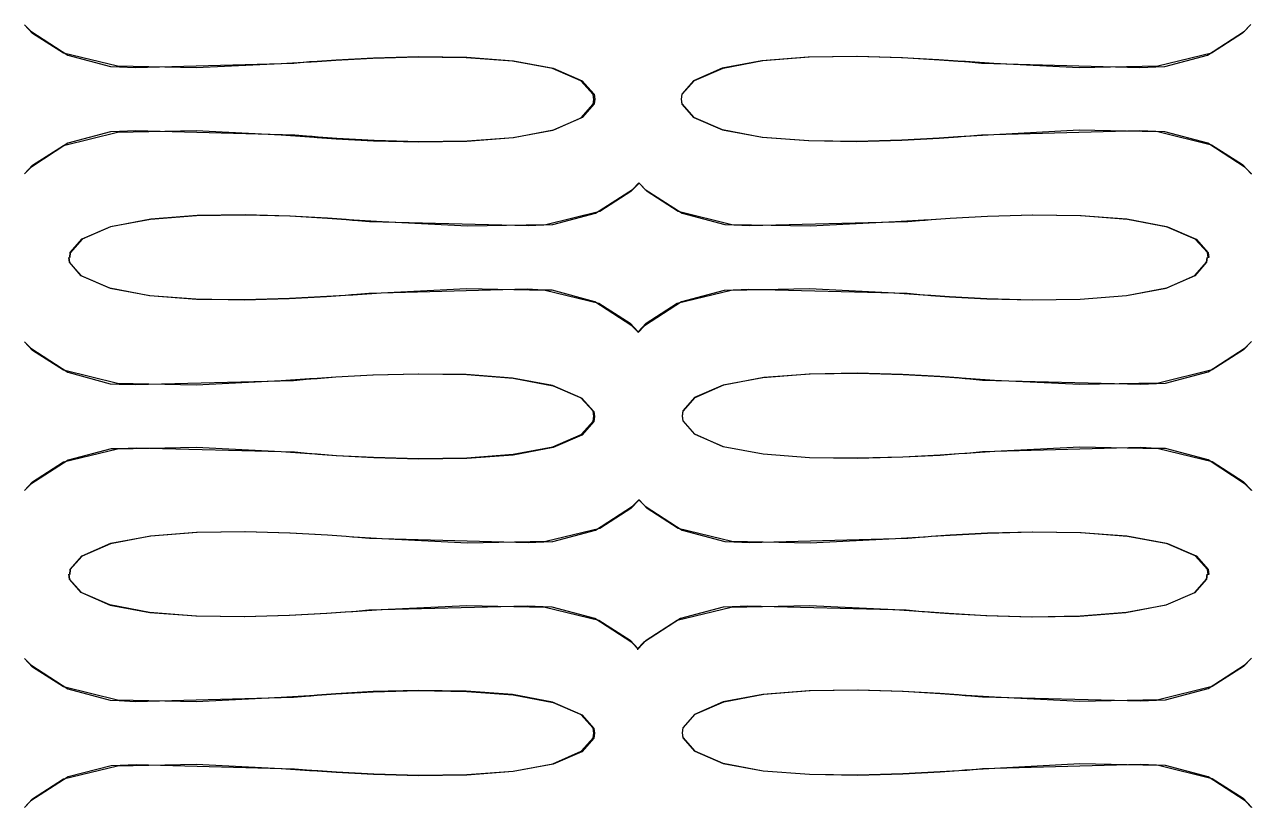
# Model space of a CAD drawing. Extents: x -8.7 to 71.7, y -3.2 to 84.
# Drawn here: x -8.68 to 7.39, y 51.85 to 62.11 of the extents above; entities that cross this region are included whole.
import ezdxf

# ---------------------------------------------------------------- set-up
doc = ezdxf.new("R2010")
doc.units = 0
doc.layers.get('0').update_dxf_attribs({"linetype": 'CONTINUOUS'})

msp = doc.modelspace()

# ---------------------------------------------------------------- linework, layer by layer
at = {"color": 1}
for p, q in [((-8.57278, 61.9898), (-8.6789, 62.1026)), ((-8.6789, 62.1026), (-8.59758, 62.0187)), ((7.38216, 62.1055), (7.27467, 61.9926)), ((7.30084, 62.0201), (7.38216, 62.1055)), ((-8.59758, 62.0187), (-8.11251, 61.7044)), ((-8.16762, 61.7305), (-8.57278, 61.9898)), ((6.8144, 61.7058), (7.30084, 62.0201)), ((7.27467, 61.9926), (6.86954, 61.7319)), ((-7.46206, 61.5583), (-8.16762, 61.7305)), ((6.86954, 61.7319), (6.16398, 61.5583)), ((-8.11251, 61.7044), (-7.55304, 61.5555)), ((-7.55304, 61.5555), (-7.43451, 61.5527)), ((-6.43269, 61.5364), (-7.46206, 61.5583)), ((-7.43451, 61.5527), (-7.22782, 61.5431)), ((-7.22782, 61.5431), (-5.1525, 61.5982)), ((-5.31647, 61.5887), (-6.43269, 61.5364)), ((-4.94439, 61.6109), (-5.31647, 61.5887)), ((-5.1525, 61.5982), (-4.94439, 61.619)), ((-4.94439, 61.619), (-4.92647, 61.619)), ((-4.92647, 61.6109), (-4.94439, 61.6109)), ((-4.92647, 61.619), (-4.84519, 61.626)), ((-4.84657, 61.6176), (-4.92647, 61.6109)), ((-4.60266, 61.6342), (-4.84657, 61.6176)), ((-4.84519, 61.626), (-4.59853, 61.6451)), ((-4.11484, 61.6603), (-4.60266, 61.6342)), ((-4.59853, 61.6451), (-4.10792, 61.6712)), ((-3.52502, 61.6768), (-4.11484, 61.6603)), ((-4.10792, 61.6712), (-3.51537, 61.6864)), ((-2.89526, 61.6701), (-3.52502, 61.6768)), ((-3.51537, 61.6864), (-2.88423, 61.6768)), ((-2.28892, 61.6246), (-2.89526, 61.6701)), ((-2.88423, 61.6768), (-2.27514, 61.6299)), ((-1.76527, 61.528), (-2.28892, 61.6246)), ((-2.27514, 61.6299), (-1.75286, 61.5322)), ((0.979784, 61.6299), (0.458886, 61.5322)), ((0.469911, 61.535), (0.993567, 61.6342)), ((1.58612, 61.6768), (0.979784, 61.6299)), ((0.993567, 61.6342), (1.5999, 61.6811)), ((2.21726, 61.6864), (1.58612, 61.6768)), ((1.5999, 61.6811), (2.22966, 61.6892)), ((2.80844, 61.6712), (2.21726, 61.6864)), ((2.22966, 61.6892), (2.81947, 61.6726)), ((3.29902, 61.6451), (2.80844, 61.6712)), ((2.81947, 61.6726), (3.30729, 61.6451)), ((3.54432, 61.626), (3.29902, 61.6451)), ((3.30729, 61.6451), (3.5512, 61.626)), ((3.62701, 61.619), (3.54432, 61.626)), ((3.5512, 61.626), (3.63252, 61.619)), ((3.64628, 61.619), (3.62701, 61.619)), ((3.63252, 61.619), (3.65181, 61.619)), ((4.01697, 61.5957), (3.64628, 61.619)), ((3.65181, 61.619), (3.85713, 61.5982)), ((3.85713, 61.5982), (5.9297, 61.5431)), ((5.13457, 61.5379), (4.01697, 61.5957)), ((6.16398, 61.5583), (5.13457, 61.5379)), ((5.9297, 61.5431), (6.13777, 61.5527)), ((6.13777, 61.5527), (6.25493, 61.5569)), ((6.25493, 61.5569), (6.8144, 61.7058)), ((-1.39044, 61.3668), (-1.76527, 61.528)), ((-1.75286, 61.5322), (-1.37666, 61.3696)), ((0.458886, 61.5322), (0.085439, 61.3696)), ((0.095085, 61.371), (0.469911, 61.535)), ((-1.23197, 61.1904), (-1.39044, 61.3668)), ((-1.37666, 61.3696), (-1.21819, 61.1946)), ((0.085439, 61.3696), (-0.068902, 61.1946)), ((-0.06339, 61.1932), (0.095085, 61.371)), ((-1.22232, 61.1244), (-1.23197, 61.1904)), ((-1.23059, 61.0609), (-1.22232, 61.1244)), ((-1.21819, 61.1946), (-1.20854, 61.1297)), ((-1.20854, 61.1297), (-1.21819, 61.0651)), ((-0.068902, 61.1946), (-0.07717, 61.1297)), ((-0.07717, 61.1297), (-0.068902, 61.0651)), ((-0.071658, 61.1269), (-0.06339, 61.1932)), ((-0.06339, 61.0637), (-0.071658, 61.1269)), ((-1.38631, 60.8845), (-1.23059, 61.0609)), ((-1.21819, 61.0651), (-1.37666, 60.8873)), ((-0.068902, 61.0651), (0.088194, 60.8887)), ((0.089572, 60.8873), (-0.06339, 61.0637)), ((-1.75975, 60.7219), (-1.38631, 60.8845)), ((-1.37666, 60.8873), (-1.75149, 60.7219)), ((0.088194, 60.8887), (0.463021, 60.7275)), ((0.463021, 60.7247), (0.089572, 60.8873)), ((-8.16762, 60.5222), (-7.46206, 60.6944)), ((-7.55304, 60.7), (-8.11251, 60.5497)), ((-7.43451, 60.7025), (-7.55304, 60.7)), ((-7.46206, 60.6944), (-6.43269, 60.7162)), ((-7.22644, 60.7124), (-7.43451, 60.7025)), ((-5.14008, 60.657), (-7.22644, 60.7124)), ((-6.43269, 60.7162), (-5.31647, 60.6584)), ((-5.31647, 60.6584), (-4.94439, 60.6337)), ((-4.93201, 60.6365), (-5.14008, 60.657)), ((-4.94439, 60.6337), (-4.92647, 60.6337)), ((-4.91271, 60.6365), (-4.93201, 60.6365)), ((-4.92647, 60.6337), (-4.84519, 60.6266)), ((-4.83277, 60.6294), (-4.91271, 60.6365)), ((-4.84519, 60.6266), (-4.59853, 60.609)), ((-4.58886, 60.6118), (-4.83277, 60.6294)), ((-4.59853, 60.609), (-4.10792, 60.5825)), ((-4.10104, 60.5839), (-4.58886, 60.6118)), ((-2.88699, 60.5772), (-2.28065, 60.6242)), ((-2.27514, 60.6227), (-2.88148, 60.5758)), ((-2.28065, 60.6242), (-1.75975, 60.7219)), ((-1.75149, 60.7219), (-2.27514, 60.6227)), ((0.463021, 60.7275), (0.985298, 60.6309)), ((0.983918, 60.6266), (0.463021, 60.7247)), ((1.59026, 60.5801), (0.983918, 60.6266)), ((0.985298, 60.6309), (1.59301, 60.5854)), ((2.22278, 60.5786), (2.81258, 60.5938)), ((2.81258, 60.5938), (3.30178, 60.6199)), ((3.30316, 60.6118), (2.81258, 60.5854)), ((3.30178, 60.6199), (3.5457, 60.6365)), ((3.54983, 60.6294), (3.30316, 60.6118)), ((3.5457, 60.6365), (3.62701, 60.6418)), ((3.63252, 60.6365), (3.54983, 60.6294)), ((3.62701, 60.6418), (3.64628, 60.6418)), ((3.65181, 60.6365), (3.63252, 60.6365)), ((3.64628, 60.6418), (4.01697, 60.6668)), ((3.85713, 60.657), (3.65181, 60.6365)), ((5.9297, 60.7124), (3.85713, 60.657)), ((4.01697, 60.6668), (5.13457, 60.7247)), ((5.13457, 60.7247), (6.16398, 60.7025)), ((6.13777, 60.7025), (5.9297, 60.7124)), ((6.2563, 60.7011), (6.13777, 60.7025)), ((6.16398, 60.7025), (6.86954, 60.5303)), ((6.8199, 60.5511), (6.2563, 60.7011)), ((-8.11251, 60.5497), (-8.59758, 60.234)), ((-8.57278, 60.2615), (-8.16762, 60.5222)), ((-4.10792, 60.5825), (-3.51675, 60.5677)), ((-3.51124, 60.5677), (-4.10104, 60.5839)), ((-3.51675, 60.5677), (-2.88699, 60.5772)), ((-2.88148, 60.5758), (-3.51124, 60.5677)), ((2.22002, 60.5702), (1.59026, 60.5801)), ((1.59301, 60.5854), (2.22278, 60.5786)), ((2.81258, 60.5854), (2.22002, 60.5702)), ((7.30913, 60.234), (6.8199, 60.5511)), ((6.86954, 60.5303), (7.27467, 60.27)), ((7.27467, 60.27), (7.38216, 60.1557)), ((-8.6789, 60.1472), (-8.57278, 60.2615)), ((-8.59758, 60.234), (-8.6789, 60.1472)), ((7.39179, 60.1472), (7.30913, 60.234)), ((7.38216, 60.1557), (7.39179, 60.1472)), ((-1.20027, 59.6332), (-0.713825, 59.9461)), ((-0.629765, 60.0287), (-0.737249, 59.9158)), ((-0.713825, 59.9461), (-0.63252, 60.0315)), ((-0.63252, 60.0315), (-0.551215, 59.9461)), ((-0.523656, 59.9158), (-0.629765, 60.0287)), ((-0.551215, 59.9461), (-0.066146, 59.6332)), ((-0.737249, 59.9158), (-1.14377, 59.6554)), ((-0.118511, 59.6554), (-0.523656, 59.9158)), ((-1.14377, 59.6554), (-1.84933, 59.4829)), ((-1.75838, 59.4843), (-1.20027, 59.6332)), ((0.584288, 59.4829), (-0.118511, 59.6554)), ((-0.066146, 59.6332), (0.493339, 59.4843)), ((-7.03076, 59.5521), (-7.55167, 59.454)), ((-7.5475, 59.461), (-7.02525, 59.5602)), ((-6.4244, 59.5986), (-7.03076, 59.5521)), ((-7.02525, 59.5602), (-6.41752, 59.6057)), ((-5.79328, 59.6085), (-6.4244, 59.5986)), ((-6.41752, 59.6057), (-5.78778, 59.6152)), ((-5.2021, 59.5933), (-5.79328, 59.6085)), ((-5.78778, 59.6152), (-5.19797, 59.5976)), ((-4.71152, 59.5672), (-5.2021, 59.5933)), ((-5.19797, 59.5976), (-4.70877, 59.5697)), ((-4.46624, 59.5492), (-4.71152, 59.5672)), ((-4.70877, 59.5697), (-4.46486, 59.5521)), ((-4.38355, 59.5422), (-4.46624, 59.5492)), ((-4.46486, 59.5521), (-4.38355, 59.5436)), ((-4.38355, 59.5436), (-4.36563, 59.5436)), ((-4.36563, 59.5422), (-4.38355, 59.5422)), ((-4.36563, 59.5436), (-4.15893, 59.5242)), ((-3.99493, 59.5189), (-4.36563, 59.5422)), ((-4.15893, 59.5242), (-2.08359, 59.4706)), ((-2.87872, 59.4625), (-3.99493, 59.5189)), ((-1.84933, 59.4829), (-2.87872, 59.4625)), ((-2.08359, 59.4706), (-1.87551, 59.4801)), ((-1.87551, 59.4801), (-1.75838, 59.4843)), ((0.493339, 59.4843), (0.611851, 59.4801)), ((1.61368, 59.4625), (0.584288, 59.4829)), ((0.611851, 59.4801), (0.818554, 59.4706)), ((0.818554, 59.4706), (2.89112, 59.5242)), ((2.72852, 59.5189), (1.61368, 59.4625)), ((3.10058, 59.5422), (2.72852, 59.5189)), ((2.89112, 59.5242), (3.09783, 59.5436)), ((3.09783, 59.5436), (3.11712, 59.5436)), ((3.11988, 59.5422), (3.10058, 59.5422)), ((3.11712, 59.5436), (3.19843, 59.5521)), ((3.1998, 59.5478), (3.11988, 59.5422)), ((3.19843, 59.5521), (3.4451, 59.5697)), ((3.44372, 59.5644), (3.1998, 59.5478)), ((3.93291, 59.5905), (3.44372, 59.5644)), ((3.4451, 59.5697), (3.93569, 59.5962)), ((4.52272, 59.6071), (3.93291, 59.5905)), ((3.93569, 59.5962), (4.52822, 59.6113)), ((5.15112, 59.5986), (4.52272, 59.6071)), ((4.52822, 59.6113), (5.15938, 59.6015)), ((5.75881, 59.5535), (5.15112, 59.5986)), ((5.15938, 59.6015), (5.76711, 59.5545)), ((6.2811, 59.4568), (5.75881, 59.5535)), ((5.76711, 59.5545), (6.29073, 59.4554)), ((-7.55167, 59.454), (-7.92508, 59.2928)), ((-7.92233, 59.2956), (-7.5475, 59.461)), ((6.65593, 59.2942), (6.2811, 59.4568)), ((6.29073, 59.4554), (6.66694, 59.2928)), ((-8.07942, 59.1178), (-7.92233, 59.2956)), ((-7.92508, 59.2928), (-8.07942, 59.1164)), ((6.8144, 59.1178), (6.65593, 59.2942)), ((6.66694, 59.2928), (6.82406, 59.1164)), ((-8.09046, 58.9911), (-8.09872, 59.0543)), ((-8.09872, 59.0543), (-8.09046, 58.9897)), ((-7.93612, 58.8148), (-8.09046, 58.9911)), ((-8.09046, 58.9897), (-7.93337, 58.8133)), ((-8.08771, 59.0518), (-8.07942, 59.1178)), ((-8.07942, 59.1164), (-8.08771, 59.0518)), ((6.64905, 58.8162), (6.80477, 58.9911)), ((6.80477, 58.9911), (6.65043, 58.8133)), ((6.80477, 58.9911), (6.81302, 59.0543)), ((6.81302, 59.0543), (6.80477, 58.9911)), ((6.82406, 59.0518), (6.8144, 59.1178)), ((6.82406, 59.1164), (6.83369, 59.0518)), ((6.83369, 59.0518), (6.82406, 59.0518)), ((-7.56267, 58.6521), (-7.93612, 58.8148)), ((-7.93337, 58.8133), (-7.55855, 58.6507)), ((6.2756, 58.6535), (6.64905, 58.8162)), ((6.65043, 58.8133), (6.27697, 58.6507)), ((-7.04176, 58.553), (-7.56267, 58.6521)), ((-7.55855, 58.6507), (-7.03626, 58.5541)), ((-6.43544, 58.5061), (-7.04176, 58.553)), ((-7.03626, 58.5541), (-6.42856, 58.5089)), ((-5.80429, 58.4962), (-6.43544, 58.5061)), ((-6.42856, 58.5089), (-5.79878, 58.5018)), ((-5.2131, 58.5114), (-5.80429, 58.4962)), ((-5.79878, 58.5018), (-5.20898, 58.5184)), ((-4.72253, 58.5378), (-5.2131, 58.5114)), ((-5.20898, 58.5184), (-4.71978, 58.5445)), ((-4.47724, 58.5555), (-4.72253, 58.5378)), ((-4.71978, 58.5445), (-4.47587, 58.5611)), ((-4.39455, 58.5625), (-4.47724, 58.5555)), ((-4.47587, 58.5611), (-4.39455, 58.5653)), ((-4.39455, 58.5653), (-4.37667, 58.5653)), ((-4.37667, 58.5625), (-4.39455, 58.5625)), ((-4.37667, 58.5653), (-4.00597, 58.5886)), ((-4.16994, 58.5833), (-4.37667, 58.5625)), ((-2.09462, 58.637), (-4.16994, 58.5833)), ((-4.00597, 58.5886), (-2.88837, 58.6451)), ((-2.88837, 58.6451), (-1.85897, 58.6246)), ((-1.88654, 58.626), (-2.09462, 58.637)), ((-1.7694, 58.6232), (-1.88654, 58.626)), ((-1.85897, 58.6246), (-1.1548, 58.4535)), ((-1.20992, 58.4743), (-1.7694, 58.6232)), ((-0.129536, 58.4535), (0.576019, 58.6246)), ((0.485069, 58.6204), (-0.074414, 58.4715)), ((0.603582, 58.6232), (0.485069, 58.6204)), ((0.576019, 58.6246), (1.60404, 58.6451)), ((0.810288, 58.6341), (0.603582, 58.6232)), ((2.88423, 58.5805), (0.810288, 58.6341)), ((1.60404, 58.6451), (2.71887, 58.59)), ((2.71887, 58.59), (3.09094, 58.5653)), ((3.09094, 58.5597), (2.88423, 58.5805)), ((3.09094, 58.5653), (3.10885, 58.5653)), ((3.10885, 58.5597), (3.09094, 58.5597)), ((3.10885, 58.5653), (3.19016, 58.5583)), ((3.19016, 58.553), (3.10885, 58.5597)), ((3.19016, 58.5583), (3.43683, 58.5403)), ((3.43683, 58.535), (3.19016, 58.553)), ((3.43683, 58.5403), (3.9274, 58.5142)), ((3.9274, 58.5089), (3.43683, 58.535)), ((3.9274, 58.5142), (4.51859, 58.499)), ((4.51997, 58.4937), (3.9274, 58.5089)), ((4.51859, 58.499), (5.14837, 58.5089)), ((5.14974, 58.5033), (4.51997, 58.4937)), ((5.14837, 58.5089), (5.75469, 58.5555)), ((5.75606, 58.5516), (5.14974, 58.5033)), ((5.75469, 58.5555), (6.2756, 58.6535)), ((6.27697, 58.6507), (5.75606, 58.5516)), ((-0.724849, 58.16), (-1.20992, 58.4743)), ((-1.1548, 58.4535), (-0.748273, 58.1932)), ((-0.074414, 58.4715), (-0.559484, 58.1572)), ((-0.534681, 58.1932), (-0.129536, 58.4535)), ((-0.748273, 58.1932), (-0.640789, 58.0789)), ((-0.640789, 58.0789), (-0.534681, 58.1932)), ((-0.643544, 58.0732), (-0.724849, 58.16)), ((-0.640789, 58.0704), (-0.643544, 58.0732)), ((-0.559484, 58.1572), (-0.640789, 58.0704)), ((-8.57278, 57.8362), (-8.6789, 57.9494)), ((-8.6789, 57.9494), (-8.59758, 57.8637)), ((-8.59758, 57.8637), (-8.11389, 57.5497)), ((6.82544, 57.5539), (7.31051, 57.8693)), ((7.39179, 57.9547), (7.28567, 57.8418)), ((7.31051, 57.8693), (7.39179, 57.9547)), ((-8.16762, 57.5758), (-8.57278, 57.8362)), ((7.28567, 57.8418), (6.87917, 57.58)), ((-7.46206, 57.4022), (-8.16762, 57.5758)), ((-8.11389, 57.5497), (-7.55579, 57.3994)), ((2.22829, 57.5359), (1.59714, 57.5261)), ((1.61093, 57.5289), (2.24069, 57.5388)), ((2.81947, 57.5194), (2.22829, 57.5359)), ((2.24069, 57.5388), (2.83049, 57.5208)), ((6.87917, 57.58), (6.17499, 57.4075)), ((6.26593, 57.4051), (6.82544, 57.5539)), ((-7.55579, 57.3994), (-7.43726, 57.3952)), ((-6.43269, 57.3814), (-7.46206, 57.4022)), ((-7.43726, 57.3952), (-7.23057, 57.3871)), ((-7.23057, 57.3871), (-5.15525, 57.4421)), ((-5.31647, 57.4379), (-6.43269, 57.3814)), ((-4.94439, 57.4615), (-5.31647, 57.4379)), ((-5.15525, 57.4421), (-4.94714, 57.4615)), ((-4.94714, 57.4615), (-4.92926, 57.4615)), ((-4.92647, 57.4615), (-4.94439, 57.4615)), ((-4.92926, 57.4615), (-4.84794, 57.4696)), ((-4.84657, 57.4668), (-4.92647, 57.4615)), ((-4.84794, 57.4696), (-4.60128, 57.4876)), ((-4.60266, 57.4834), (-4.84657, 57.4668)), ((-4.11484, 57.5098), (-4.60266, 57.4834)), ((-4.60128, 57.4876), (-4.11067, 57.5137)), ((-3.52502, 57.5261), (-4.11484, 57.5098)), ((-4.11067, 57.5137), (-3.51813, 57.5289)), ((-2.89526, 57.5194), (-3.52502, 57.5261)), ((-3.51813, 57.5289), (-2.88699, 57.5194)), ((-2.28892, 57.4738), (-2.89526, 57.5194)), ((-2.88699, 57.5194), (-2.2779, 57.4724)), ((-1.76527, 57.3775), (-2.28892, 57.4738)), ((-2.2779, 57.4724), (-1.75562, 57.3733)), ((-1.39044, 57.2149), (-1.76527, 57.3775)), ((-1.75562, 57.3733), (-1.37942, 57.2107)), ((0.469911, 57.38), (0.096463, 57.2174)), ((0.104731, 57.2188), (0.480935, 57.3842)), ((0.990808, 57.4781), (0.469911, 57.38)), ((0.480935, 57.3842), (1.00321, 57.4834)), ((1.59714, 57.5261), (0.990808, 57.4781)), ((1.00321, 57.4834), (1.61093, 57.5289)), ((3.31005, 57.4933), (2.81947, 57.5194)), ((2.83049, 57.5208), (3.31832, 57.4933)), ((3.55533, 57.4753), (3.31005, 57.4933)), ((3.31832, 57.4933), (3.56224, 57.4753)), ((3.63802, 57.4668), (3.55533, 57.4753)), ((3.56224, 57.4753), (3.64352, 57.4668)), ((3.65594, 57.4668), (3.63802, 57.4668)), ((3.64352, 57.4668), (3.66145, 57.4668)), ((4.02664, 57.4435), (3.65594, 57.4668)), ((3.66145, 57.4668), (3.86814, 57.4477)), ((3.86814, 57.4477), (5.94071, 57.3927)), ((5.14421, 57.3871), (4.02664, 57.4435)), ((6.17499, 57.4075), (5.14421, 57.3871)), ((5.94071, 57.3927), (6.14881, 57.4008)), ((6.14881, 57.4008), (6.26593, 57.4051)), ((-1.23197, 57.0385), (-1.39044, 57.2149)), ((0.096463, 57.2174), (-0.057878, 57.0424)), ((-0.052366, 57.041), (0.104731, 57.2188)), ((-1.37942, 57.2107), (-1.22094, 57.0343)), ((-1.38631, 56.7337), (-1.23059, 56.9087)), ((-1.22094, 56.9048), (-1.37942, 56.727)), ((-1.22232, 56.9722), (-1.23197, 57.0385)), ((-1.23059, 56.9087), (-1.22232, 56.9722)), ((-1.22094, 57.0343), (-1.21129, 56.9694)), ((-1.21129, 56.9694), (-1.22094, 56.9048)), ((-0.057878, 57.0424), (-0.066146, 56.9778)), ((-0.066146, 56.9778), (-0.057878, 56.9129)), ((-0.060634, 56.975), (-0.052366, 57.041)), ((-0.052366, 56.9115), (-0.060634, 56.975)), ((-0.057878, 56.9129), (0.099219, 56.7365)), ((0.100597, 56.7365), (-0.052366, 56.9115)), ((-1.75975, 56.5725), (-1.38631, 56.7337)), ((0.099219, 56.7365), (0.474045, 56.5753)), ((0.474045, 56.5739), (0.100597, 56.7365)), ((-2.28065, 56.4748), (-1.75975, 56.5725)), ((-1.37942, 56.727), (-1.75424, 56.5644)), ((0.474045, 56.5753), (0.996322, 56.479)), ((0.994943, 56.4762), (0.474045, 56.5739)), ((4.02664, 56.5161), (5.14421, 56.5725)), ((5.14421, 56.5725), (6.17499, 56.552)), ((-8.16762, 56.3742), (-7.46206, 56.5464)), ((-7.54338, 56.545), (-8.10701, 56.3989)), ((-7.42488, 56.5464), (-7.54338, 56.545)), ((-7.46206, 56.5464), (-6.43269, 56.5672)), ((-7.21815, 56.5559), (-7.42488, 56.5464)), ((-5.14145, 56.5009), (-7.21815, 56.5559)), ((-6.43269, 56.5672), (-5.31647, 56.5108)), ((-5.31647, 56.5108), (-4.94439, 56.4857)), ((-4.93476, 56.4804), (-5.14145, 56.5009)), ((-4.94439, 56.4857), (-4.92647, 56.4857)), ((-4.91546, 56.4804), (-4.93476, 56.4804)), ((-4.92647, 56.4857), (-4.84519, 56.479)), ((-4.83552, 56.4734), (-4.91546, 56.4804)), ((-4.84519, 56.479), (-4.59853, 56.461)), ((-4.59161, 56.4554), (-4.83552, 56.4734)), ((-4.59853, 56.461), (-4.10792, 56.4349)), ((-4.10379, 56.4279), (-4.59161, 56.4554)), ((-4.10792, 56.4349), (-3.51675, 56.4197)), ((-3.514, 56.4113), (-4.10379, 56.4279)), ((-3.51675, 56.4197), (-2.88699, 56.4279)), ((-2.88423, 56.4197), (-3.514, 56.4113)), ((-2.88699, 56.4279), (-2.28065, 56.4748)), ((-2.2779, 56.4653), (-2.88423, 56.4197)), ((-1.75424, 56.5644), (-2.2779, 56.4653)), ((1.60128, 56.4293), (0.994943, 56.4762)), ((0.996322, 56.479), (1.60404, 56.4335)), ((2.23104, 56.4197), (1.60128, 56.4293)), ((1.60404, 56.4335), (2.2338, 56.4265)), ((2.8236, 56.4349), (2.23104, 56.4197)), ((2.2338, 56.4265), (2.8236, 56.443)), ((2.8236, 56.443), (3.31281, 56.4691)), ((3.31418, 56.461), (2.8236, 56.4349)), ((3.31281, 56.4691), (3.55671, 56.4857)), ((3.56087, 56.479), (3.31418, 56.461)), ((3.55671, 56.4857), (3.63802, 56.4914)), ((3.64352, 56.4857), (3.56087, 56.479)), ((3.63802, 56.4914), (3.65594, 56.4914)), ((3.66145, 56.4857), (3.64352, 56.4857)), ((3.65594, 56.4914), (4.02664, 56.5161)), ((3.86814, 56.5065), (3.66145, 56.4857)), ((5.94071, 56.5616), (3.86814, 56.5065)), ((6.14881, 56.552), (5.94071, 56.5616)), ((6.26593, 56.5492), (6.14881, 56.552)), ((6.17499, 56.552), (6.87917, 56.3795)), ((6.82544, 56.4003), (6.26593, 56.5492)), ((-8.10701, 56.3989), (-8.59758, 56.0846)), ((-8.57278, 56.1139), (-8.16762, 56.3742)), ((7.31051, 56.0846), (6.82544, 56.4003)), ((6.87917, 56.3795), (7.2843, 56.1178)), ((-8.6789, 55.9992), (-8.57278, 56.1139)), ((7.2843, 56.1178), (7.39179, 56.0035)), ((-8.59758, 56.0846), (-8.6789, 55.9992)), ((7.39179, 55.9992), (7.31051, 56.0846)), ((7.39179, 56.0035), (7.39179, 55.9992)), ((-1.20027, 55.4814), (-0.713825, 55.7953)), ((-0.629765, 55.8768), (-0.737249, 55.7636)), ((-0.713825, 55.7953), (-0.63252, 55.8793)), ((-0.63252, 55.8793), (-0.551215, 55.7953)), ((-0.523656, 55.7636), (-0.629765, 55.8768)), ((-0.551215, 55.7953), (-0.066146, 55.4814)), ((-0.737249, 55.7636), (-1.14377, 55.5032)), ((-0.118511, 55.5032), (-0.523656, 55.7636)), ((-6.4244, 55.4482), (-7.03076, 55.4013)), ((-7.02525, 55.4083), (-6.41752, 55.4549)), ((-5.79328, 55.4577), (-6.4244, 55.4482)), ((-6.41752, 55.4549), (-5.78778, 55.4634)), ((-5.2021, 55.4426), (-5.79328, 55.4577)), ((-5.78778, 55.4634), (-5.19797, 55.4468)), ((-5.19797, 55.4468), (-4.70877, 55.4193)), ((-1.14377, 55.5032), (-1.84933, 55.3325)), ((-1.75838, 55.3325), (-1.20027, 55.4814)), ((0.584288, 55.3325), (-0.118511, 55.5032)), ((-0.066146, 55.4814), (0.493339, 55.3325)), ((3.4451, 55.4179), (3.93569, 55.444)), ((4.52272, 55.4549), (3.93291, 55.4383)), ((3.93569, 55.444), (4.52822, 55.4591)), ((5.15112, 55.4468), (4.52272, 55.4549)), ((4.52822, 55.4591), (5.15938, 55.4496)), ((5.75881, 55.4013), (5.15112, 55.4468)), ((5.15938, 55.4496), (5.76711, 55.4027)), ((-7.55167, 55.3036), (-7.92508, 55.1409)), ((-7.92233, 55.1448), (-7.5475, 55.3103)), ((-7.03076, 55.4013), (-7.55167, 55.3036)), ((-7.5475, 55.3103), (-7.02525, 55.4083)), ((-4.71152, 55.415), (-5.2021, 55.4426)), ((-4.46624, 55.397), (-4.71152, 55.415)), ((-4.70877, 55.4193), (-4.46486, 55.3999)), ((-4.38355, 55.3903), (-4.46624, 55.397)), ((-4.46486, 55.3999), (-4.38355, 55.3932)), ((-4.38355, 55.3932), (-4.36563, 55.3932)), ((-4.36563, 55.3903), (-4.38355, 55.3903)), ((-4.36563, 55.3932), (-4.15893, 55.3738)), ((-3.99493, 55.3667), (-4.36563, 55.3903)), ((-4.15893, 55.3738), (-2.08359, 55.3201)), ((-2.87872, 55.3117), (-3.99493, 55.3667)), ((-1.84933, 55.3325), (-2.87872, 55.3117)), ((-2.08359, 55.3201), (-1.87551, 55.3297)), ((-1.87551, 55.3297), (-1.75838, 55.3325)), ((0.493339, 55.3325), (0.611851, 55.3297)), ((1.61368, 55.3117), (0.584288, 55.3325)), ((0.611851, 55.3297), (0.818554, 55.3201)), ((0.818554, 55.3201), (2.89112, 55.3738)), ((2.72852, 55.3667), (1.61368, 55.3117)), ((3.10058, 55.3903), (2.72852, 55.3667)), ((2.89112, 55.3738), (3.09783, 55.3932)), ((3.09783, 55.3932), (3.11712, 55.3932)), ((3.11988, 55.3903), (3.10058, 55.3903)), ((3.11712, 55.3932), (3.19843, 55.3999)), ((3.1998, 55.3956), (3.11988, 55.3903)), ((3.19843, 55.3999), (3.4451, 55.4179)), ((3.44372, 55.4122), (3.1998, 55.3956)), ((3.93291, 55.4383), (3.44372, 55.4122)), ((6.2811, 55.305), (5.75881, 55.4013)), ((5.76711, 55.4027), (6.29073, 55.305)), ((6.65593, 55.1438), (6.2811, 55.305)), ((6.29073, 55.305), (6.66694, 55.1423)), ((-8.07942, 54.9674), (-7.92233, 55.1448)), ((-7.92508, 55.1409), (-8.07942, 54.966)), ((6.8144, 54.9674), (6.65593, 55.1438)), ((6.66694, 55.1423), (6.82406, 54.966)), ((-8.08771, 54.901), (-8.07942, 54.9674)), ((-8.07942, 54.966), (-8.08771, 54.901)), ((6.82406, 54.901), (6.8144, 54.9674)), ((6.82406, 54.966), (6.83369, 54.901)), ((-8.09046, 54.8404), (-8.09872, 54.9039)), ((-8.09872, 54.9039), (-8.09046, 54.839)), ((-7.93612, 54.664), (-8.09046, 54.8404)), ((-8.09046, 54.839), (-7.93337, 54.6626)), ((6.80339, 54.839), (6.64489, 54.6612)), ((6.64905, 54.6654), (6.80477, 54.8404)), ((6.81302, 54.9039), (6.80339, 54.839)), ((6.80477, 54.8404), (6.81302, 54.9039)), ((6.83369, 54.901), (6.82406, 54.901)), ((-7.56267, 54.5013), (-7.93612, 54.664)), ((-7.93337, 54.6626), (-7.55855, 54.4999)), ((6.64489, 54.6612), (6.26869, 54.4961)), ((6.2756, 54.5028), (6.64905, 54.6654)), ((-7.04176, 54.4022), (-7.56267, 54.5013)), ((-7.55855, 54.4999), (-7.03626, 54.4036)), ((-2.09462, 54.4848), (-4.16994, 54.4326)), ((-4.00597, 54.4393), (-2.88975, 54.4946)), ((-2.88975, 54.4946), (-1.86035, 54.4738)), ((-1.88654, 54.4752), (-2.09462, 54.4848)), ((0.574643, 54.4738), (1.60404, 54.4946)), ((0.796505, 54.4848), (0.589802, 54.4752)), ((2.87045, 54.4326), (0.796505, 54.4848)), ((1.60404, 54.4946), (2.71887, 54.4393)), ((6.26869, 54.4961), (5.74643, 54.3966)), ((5.75469, 54.405), (6.2756, 54.5028)), ((-6.43544, 54.3539), (-7.04176, 54.4022)), ((-7.03626, 54.4036), (-6.42856, 54.3581)), ((-5.80429, 54.3458), (-6.43544, 54.3539)), ((-6.42856, 54.3581), (-5.79878, 54.3511)), ((-5.2131, 54.3609), (-5.80429, 54.3458)), ((-5.79878, 54.3511), (-5.20898, 54.3676)), ((-4.72253, 54.387), (-5.2131, 54.3609)), ((-5.20898, 54.3676), (-4.71978, 54.3941)), ((-4.47724, 54.405), (-4.72253, 54.387)), ((-4.71978, 54.3941), (-4.47587, 54.4103)), ((-4.39455, 54.4117), (-4.47724, 54.405)), ((-4.47587, 54.4103), (-4.39455, 54.4146)), ((-4.39455, 54.4146), (-4.37667, 54.4146)), ((-4.37667, 54.4117), (-4.39455, 54.4117)), ((-4.37667, 54.4146), (-4.00597, 54.4393)), ((-4.16994, 54.4326), (-4.37667, 54.4117)), ((-1.7694, 54.4724), (-1.88654, 54.4752)), ((-1.86035, 54.4738), (-1.1548, 54.3017)), ((-1.20992, 54.3235), (-1.7694, 54.4724)), ((-0.724849, 54.0082), (-1.20992, 54.3235)), ((-0.088194, 54.3235), (-0.573264, 54.0082)), ((-0.129536, 54.3017), (0.574643, 54.4738)), ((0.47129, 54.4724), (-0.088194, 54.3235)), ((0.589802, 54.4752), (0.47129, 54.4724)), ((2.71887, 54.4393), (3.09094, 54.4146)), ((3.07716, 54.4117), (2.87045, 54.4326)), ((3.09507, 54.4117), (3.07716, 54.4117)), ((3.09094, 54.4146), (3.10885, 54.4146)), ((3.17638, 54.405), (3.09507, 54.4117)), ((3.10885, 54.4146), (3.19016, 54.4079)), ((3.42305, 54.387), (3.17638, 54.405)), ((3.19016, 54.4079), (3.43683, 54.3899)), ((3.91365, 54.3581), (3.42305, 54.387)), ((3.43683, 54.3899), (3.9274, 54.3638)), ((4.50617, 54.3415), (3.91365, 54.3581)), ((3.9274, 54.3638), (4.51859, 54.3472)), ((5.13733, 54.35), (4.50617, 54.3415)), ((4.51859, 54.3472), (5.14837, 54.3567)), ((5.74643, 54.3966), (5.13733, 54.35)), ((5.14837, 54.3567), (5.75469, 54.405)), ((-1.1548, 54.3017), (-0.748273, 54.0413)), ((-0.534681, 54.0413), (-0.129536, 54.3017)), ((-0.748273, 54.0413), (-0.640789, 53.9267)), ((-0.643544, 53.9214), (-0.724849, 54.0082)), ((-0.573264, 54.0082), (-0.653189, 53.9214)), ((-0.640789, 53.9267), (-0.534681, 54.0413)), ((-0.653189, 53.9214), (-0.643544, 53.9214)), ((-8.57278, 53.6871), (-8.6789, 53.8)), ((-8.6789, 53.8), (-8.59758, 53.7146)), ((-8.59758, 53.7146), (-8.11389, 53.4003)), ((-8.16762, 53.4264), (-8.57278, 53.6871)), ((6.82544, 53.406), (7.31051, 53.7199)), ((7.28567, 53.6924), (6.87917, 53.4321)), ((7.39179, 53.8057), (7.28567, 53.6924)), ((7.31051, 53.7199), (7.39179, 53.8057)), ((-7.46206, 53.2529), (-8.16762, 53.4264)), ((-8.11389, 53.4003), (-7.55579, 53.2515)), ((-4.11346, 53.3647), (-4.60266, 53.3368)), ((-4.60266, 53.3368), (-4.11067, 53.3633)), ((-3.52364, 53.3809), (-4.11346, 53.3647)), ((-4.11067, 53.3633), (-3.51951, 53.3785)), ((-2.89526, 53.3728), (-3.52364, 53.3809)), ((-3.51951, 53.3785), (-2.88699, 53.3686)), ((-2.28755, 53.3273), (-2.89526, 53.3728)), ((-2.88699, 53.3686), (-2.27928, 53.3217)), ((1.59714, 53.3742), (0.990808, 53.3273)), ((1.00321, 53.3315), (1.61093, 53.3785)), ((2.22829, 53.3837), (1.59714, 53.3742)), ((1.61093, 53.3785), (2.24069, 53.3866)), ((2.81947, 53.3686), (2.22829, 53.3837)), ((2.24069, 53.3866), (2.83049, 53.37)), ((3.31005, 53.3425), (2.81947, 53.3686)), ((2.83049, 53.37), (3.31832, 53.3425)), ((6.87917, 53.4321), (6.17499, 53.2585)), ((6.26593, 53.2557), (6.82544, 53.406)), ((-7.55579, 53.2515), (-7.43726, 53.2476)), ((-6.43269, 53.2324), (-7.46206, 53.2529)), ((-7.43726, 53.2476), (-7.23057, 53.2377)), ((-7.23057, 53.2377), (-5.15525, 53.2917)), ((-5.31647, 53.2874), (-6.43269, 53.2324)), ((-4.94439, 53.3107), (-5.31647, 53.2874)), ((-5.15525, 53.2917), (-4.94714, 53.3107)), ((-4.94714, 53.3107), (-4.92926, 53.3107)), ((-4.92647, 53.3107), (-4.94439, 53.3107)), ((-4.92926, 53.3107), (-4.84794, 53.3178)), ((-4.84657, 53.3178), (-4.92647, 53.3107)), ((-4.84794, 53.3178), (-4.60266, 53.3368)), ((-4.60266, 53.3368), (-4.84657, 53.3178)), ((-1.76527, 53.2282), (-2.28755, 53.3273)), ((-2.27928, 53.3217), (-1.75562, 53.2225)), ((-1.39044, 53.0655), (-1.76527, 53.2282)), ((-1.75562, 53.2225), (-1.37942, 53.0599)), ((0.469911, 53.2296), (0.096463, 53.0669)), ((0.104731, 53.0684), (0.480935, 53.2324)), ((0.990808, 53.3273), (0.469911, 53.2296)), ((0.480935, 53.2324), (1.00321, 53.3315)), ((3.55533, 53.3231), (3.31005, 53.3425)), ((3.31832, 53.3425), (3.56224, 53.3231)), ((3.63802, 53.3164), (3.55533, 53.3231)), ((3.56224, 53.3231), (3.64352, 53.3164)), ((3.64215, 53.3164), (3.63802, 53.3164)), ((3.65594, 53.3164), (3.64215, 53.3164)), ((3.64352, 53.3164), (3.66145, 53.3164)), ((4.02664, 53.2927), (3.65594, 53.3164)), ((3.65594, 53.3164), (3.65594, 53.3164)), ((3.66145, 53.3164), (3.86814, 53.297)), ((3.86814, 53.297), (5.94071, 53.2433)), ((5.14421, 53.2377), (4.02664, 53.2927)), ((6.17499, 53.2585), (5.14421, 53.2377)), ((5.94071, 53.2433), (6.14881, 53.2529)), ((6.14881, 53.2529), (6.26593, 53.2557)), ((-1.23197, 52.8877), (-1.39044, 53.0655)), ((-1.37942, 53.0599), (-1.22094, 52.8835)), ((0.096463, 53.0669), (-0.057878, 52.892)), ((-0.052366, 52.8906), (0.104731, 53.0684)), ((-1.22232, 52.8214), (-1.23197, 52.8877)), ((-1.22094, 52.8835), (-1.21129, 52.8189)), ((-0.057878, 52.892), (-0.066146, 52.8271)), ((-0.060634, 52.8242), (-0.052366, 52.8906)), ((-1.38631, 52.5833), (-1.23059, 52.7583)), ((-1.22094, 52.754), (-1.37942, 52.5776)), ((-1.23059, 52.7583), (-1.22232, 52.8214)), ((-1.21129, 52.8189), (-1.22094, 52.754)), ((-0.066146, 52.8271), (-0.057878, 52.7625)), ((-0.052366, 52.7611), (-0.060634, 52.8242)), ((-0.057878, 52.7625), (0.099219, 52.5861)), ((0.100597, 52.5847), (-0.052366, 52.7611)), ((-1.75975, 52.4207), (-1.38631, 52.5833)), ((-1.37942, 52.5776), (-1.75424, 52.415)), ((0.099219, 52.5861), (0.474045, 52.4245)), ((0.474045, 52.4221), (0.100597, 52.5847)), ((-8.16762, 52.222), (-7.46206, 52.3946)), ((-7.54338, 52.3946), (-8.10701, 52.2482)), ((-7.42488, 52.3956), (-7.54338, 52.3946)), ((-7.46206, 52.3946), (-6.43269, 52.4164)), ((-7.21815, 52.4055), (-7.42488, 52.3956)), ((-5.14145, 52.3505), (-7.21815, 52.4055)), ((-6.43269, 52.4164), (-5.31647, 52.3586)), ((-2.28065, 52.324), (-1.75975, 52.4207)), ((-1.75424, 52.415), (-2.2779, 52.3187)), ((0.474045, 52.4245), (0.996322, 52.3282)), ((0.994943, 52.324), (0.474045, 52.4221)), ((5.94071, 52.4097), (3.86814, 52.3543)), ((4.02664, 52.3642), (5.14421, 52.4221)), ((5.14421, 52.4221), (6.17499, 52.3998)), ((6.14881, 52.3998), (5.94071, 52.4097)), ((6.26593, 52.397), (6.14881, 52.3998)), ((6.17499, 52.3998), (6.87917, 52.2277)), ((6.82544, 52.2482), (6.26593, 52.397)), ((-8.10701, 52.2482), (-8.59758, 51.9342)), ((-5.31647, 52.3586), (-4.94439, 52.3339)), ((-4.93476, 52.3296), (-5.14145, 52.3505)), ((-4.94439, 52.3339), (-4.92647, 52.3339)), ((-4.91546, 52.3296), (-4.93476, 52.3296)), ((-4.92647, 52.3339), (-4.84519, 52.3268)), ((-4.83552, 52.3254), (-4.91546, 52.3296)), ((-4.84519, 52.3268), (-4.59853, 52.3088)), ((-4.59161, 52.3088), (-4.83552, 52.3254)), ((-4.59853, 52.3088), (-4.10792, 52.2827)), ((-4.10379, 52.2827), (-4.59161, 52.3088)), ((-4.10792, 52.2827), (-3.51675, 52.2676)), ((-3.514, 52.2661), (-4.10379, 52.2827)), ((-3.51675, 52.2676), (-2.88699, 52.276)), ((-2.88423, 52.2732), (-3.514, 52.2661)), ((-2.88699, 52.276), (-2.28065, 52.324)), ((-2.2779, 52.3187), (-2.88423, 52.2732)), ((1.60128, 52.2774), (0.994943, 52.324)), ((0.996322, 52.3282), (1.60404, 52.2827)), ((2.23104, 52.2676), (1.60128, 52.2774)), ((1.60404, 52.2827), (2.2338, 52.276)), ((2.8236, 52.2827), (2.23104, 52.2676)), ((2.2338, 52.276), (2.8236, 52.2912)), ((2.8236, 52.2912), (3.31281, 52.3173)), ((3.31418, 52.3088), (2.8236, 52.2827)), ((3.31281, 52.3173), (3.55671, 52.3339)), ((3.56087, 52.3268), (3.31418, 52.3088)), ((3.55671, 52.3339), (3.63802, 52.3392)), ((3.64352, 52.3339), (3.56087, 52.3268)), ((3.63802, 52.3392), (3.65594, 52.3392)), ((3.66145, 52.3339), (3.64352, 52.3339)), ((3.65594, 52.3392), (4.02664, 52.3642)), ((3.86814, 52.3543), (3.66145, 52.3339)), ((7.31051, 51.9328), (6.82544, 52.2482)), ((-8.57278, 51.9617), (-8.16762, 52.222)), ((6.87917, 52.2277), (7.2843, 51.9673)), ((-8.6789, 51.8474), (-8.57278, 51.9617)), ((-8.59758, 51.9342), (-8.6789, 51.8474)), ((7.2843, 51.9673), (7.39179, 51.8527)), ((7.39179, 51.8474), (7.31051, 51.9328)), ((7.39179, 51.8527), (7.39179, 51.8474))]:
    msp.add_line(p, q, dxfattribs=at)

doc.saveas('drawing.dxf')
